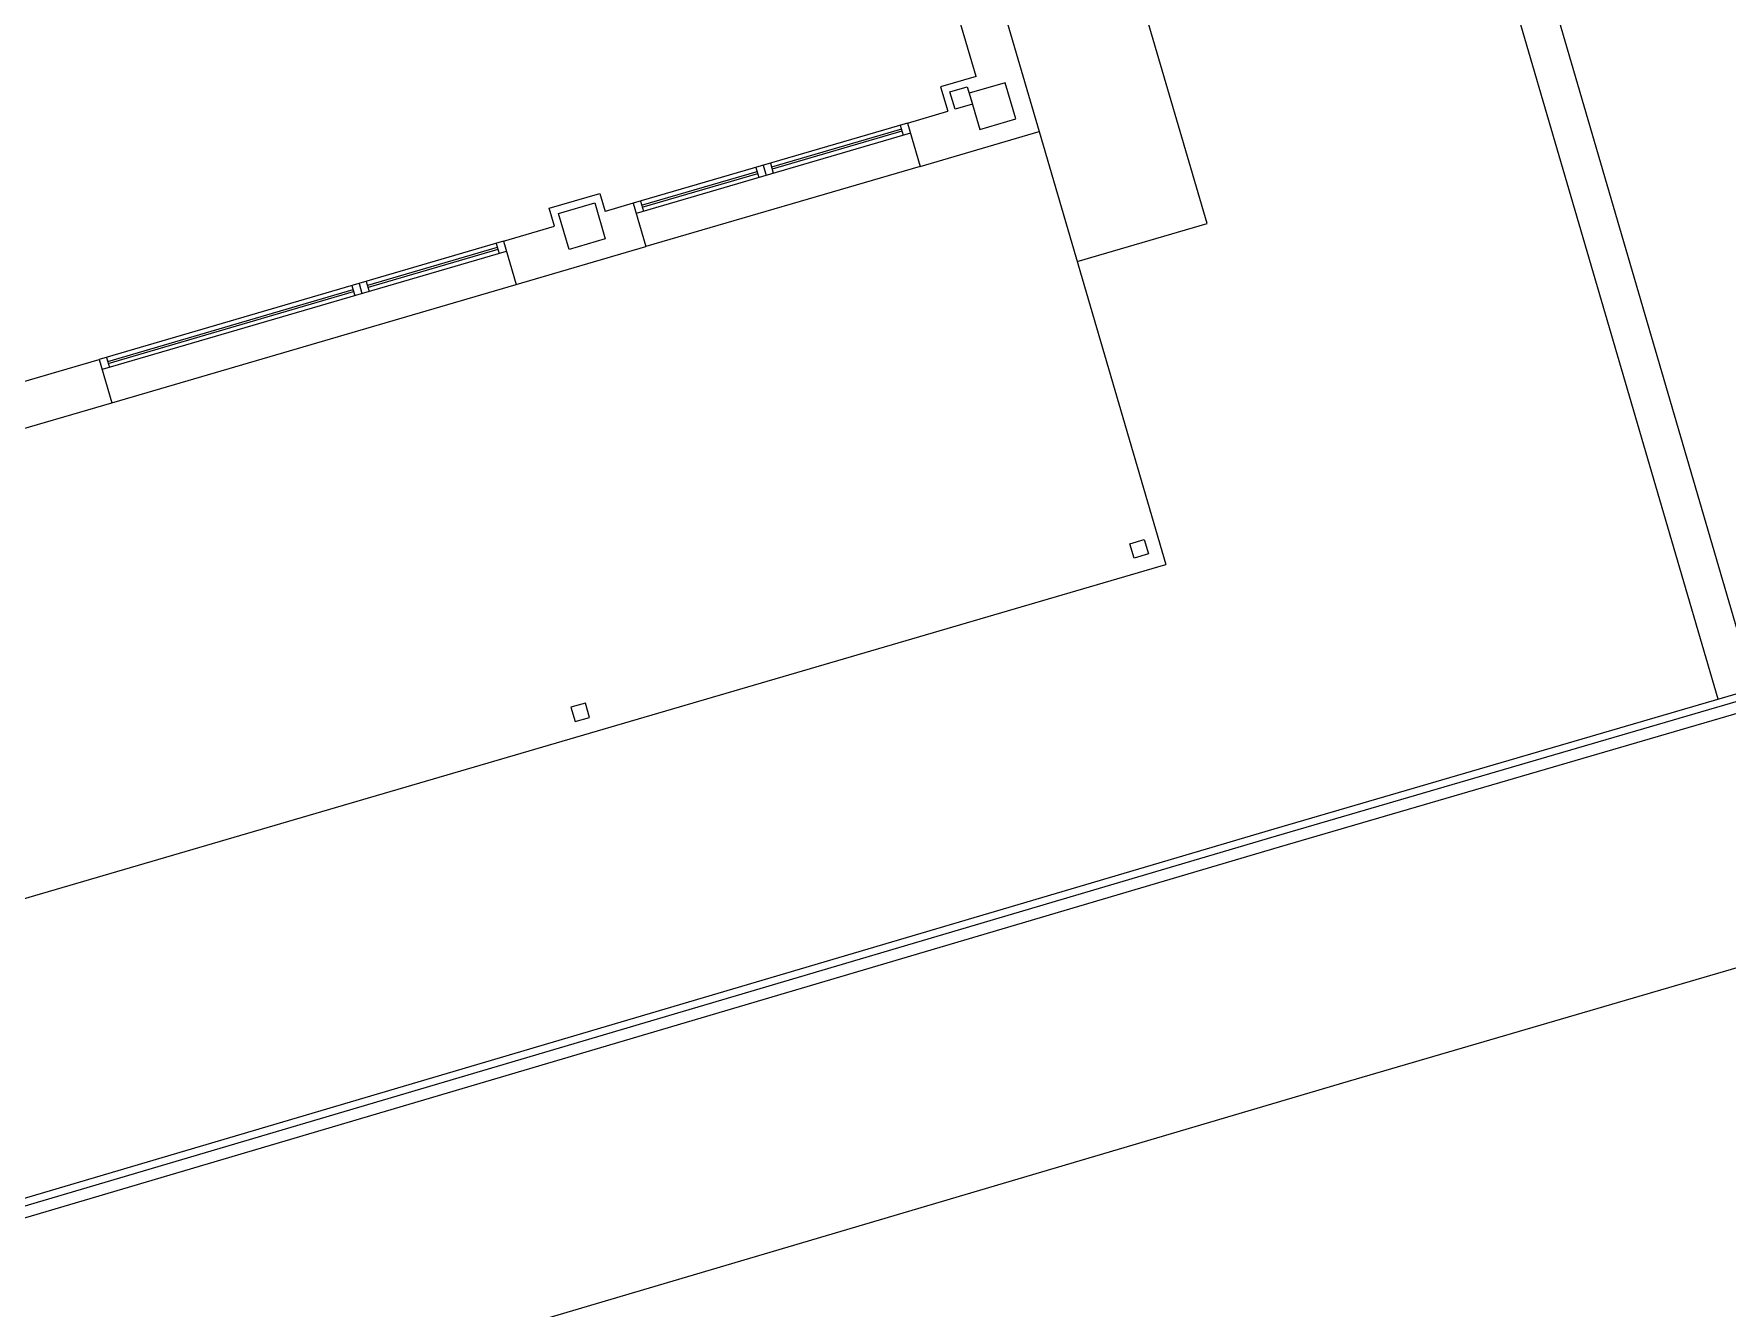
# Model space of a CAD drawing. Header units: millimetres. Extents: x 441061 to 442903, y 4515148 to 4515613.
# Drawn here: x 442310.852 to 442312.259, y 4515546.784 to 4515547.843 of the extents above; entities that cross this region are included whole.
import ezdxf

# ---------------------------------------------------------------- set-up
doc = ezdxf.new("R2010")
doc.units = ezdxf.units.MM
doc.linetypes.add('CONTINUA', pattern=[0])
doc.layers.add('01_mono BAJA', color=2, linetype='Continuous')
doc.layers.add('01_piscinas', color=254, linetype='Continuous')

# ---------------------------------------------------------------- blocks, each defined once
blk = doc.blocks.new('A$C48161785')
at = {"layer": '01_mono BAJA', "color": 254, "linetype": 'CONTINUA'}
for p, q in [((8.025, 6.87, 0), (8.025, 3, 0)), ((7.725, 3.47), (7.725, 4.705)), ((7.725, 3.47), (7.48, 3.47)), ((7.48, 3.47), (7.48, 3.3, 0)), ((0.595, 3.3), (1.6, 3.3, 0)), ((1.6, 3.3, 0), (1.6, 3, 0)), ((4.4, 3.3, 0), (1.6, 3.3, 0)), ((1.65, 3.3, 0), (1.65, 3.23, 0)), ((1.65, 3.272, 0), (3.35, 3.272, 0)), ((3.35, 3.3, 0), (3.35, 3.23, 0)), ((3.4, 3.3, 0), (3.4, 3.23, 0)), ((3.45, 3.3, 0), (3.45, 3.23, 0)), ((4.35, 3.272, 0), (3.45, 3.272, 0)), ((4.35, 3.3, 0), (4.35, 3.23, 0)), ((4.4, 3.3, 0), (4.755, 3.3, 0)), ((4.4, 3.3, 0), (4.4, 3, 0)), ((5.3, 3.3, 0), (5.105, 3.3, 0)), ((7.2, 3.3, 0), (5.3, 3.3, 0)), ((5.3, 3.3, 0), (5.3, 3, 0)), ((5.35, 3.3, 0), (5.35, 3.23, 0)), ((5.35, 3.272, 0), (6.15, 3.272, 0)), ((6.15, 3.3, 0), (6.15, 3.23, 0)), ((6.2, 3.3, 0), (6.2, 3.23, 0)), ((6.25, 3.3, 0), (6.25, 3.23, 0)), ((7.15, 3.272, 0), (6.25, 3.272, 0)), ((7.15, 3.3, 0), (7.15, 3.23, 0)), ((7.2, 3.3, 0), (7.48, 3.3, 0)), ((7.2, 3.3, 0), (7.48, 3.3, 0)), ((7.2, 3.3, 0), (7.2, 3, 0)), ((4.4, 3.23, 0), (1.6, 3.23, 0)), ((1.65, 3.258, 0), (3.35, 3.258, 0)), ((4.35, 3.258, 0), (3.45, 3.258, 0)), ((7.2, 3.23, 0), (5.3, 3.23, 0)), ((5.35, 3.258, 0), (6.15, 3.258, 0)), ((7.15, 3.258, 0), (6.25, 3.258, 0)), ((0, 3), (1.6, 3)), ((0, 3), (1.6, 3, 0)), ((1.6, 3, 0), (4.4, 3, 0)), ((4.4, 3, 0), (5.3, 3, 0)), ((7.2, 3, 0), (5.3, 3, 0)), ((7.2, 3, 0), (8.025, 3)), ((8.025, 3), (8.025, 0)), ((0, 0, 0), (8.025, 0))]:
    blk.add_line(p, q, dxfattribs=at)
blk.add_lwpolyline([(4.755, 3.3), (4.755, 3.425), (5.105, 3.425), (5.105, 3.3)], dxfattribs=at)
for points in [[(7.53, 3.42), (7.65, 3.42), (7.65, 3.3), (7.53, 3.3)], [(5.055, 3.125), (4.805, 3.125), (4.805, 3.375), (5.055, 3.375), (5.055, 3.125)], [(7.65, 3.125), (7.9, 3.125), (7.9, 3.375), (7.65, 3.375), (7.65, 3.125)], [(7.835, 0.2), (7.935, 0.2), (7.935, 0.1), (7.835, 0.1)]]:
    blk.add_lwpolyline(points, close=True, dxfattribs=at)
at = {"layer": '01_mono BAJA', "color": 254, "linetype": 'CONTINUA', "elevation": 0}
blk.add_lwpolyline([(4.062, 0.2), (3.962, 0.2), (3.962, 0.1), (4.062, 0.1)], close=True, dxfattribs=at)
blk = doc.blocks.new('A$C21391103')
at = {"layer": '01_piscinas'}
for p, q in [((126.185, 112.302), (131.732, 93.334)), ((131.492, 93.263), (125.945, 112.232)), ((128.093, 96.426, 0), (126.611, 101.486)), ((127.229, 96.173, 0), (128.093, 96.426, 0)), ((128.539, 92.4), (131.612, 93.298)), ((116.645, 88.886), (128.539, 92.4))]:
    blk.add_line(p, q, dxfattribs=at)
for points in [[(78.444, 98.423), (89.005, 80.765), (89.18, 80.815), (95.147, 82.547), (101.647, 84.424), (106.238, 85.749), (112.147, 87.43), (116.245, 88.638), (116.682, 88.766), (128.575, 92.281), (131.649, 93.179), (131.692, 93.192), (136.871, 94.706, 0.005834), (144.95, 97.027, -0.002251), (145.534, 97.172, -0.002318), (146.134, 97.315, -0.000235), (146.15, 97.319, -0.000109), (146.178, 97.325, -0.024812), (152.694, 98.509, -0.026464), (159.714, 99.097, -0.005162), (161.089, 99.126, -0.022761), (169.405, 98.831), (174.432, 98.525), (190.389, 97.553)], [(78.519, 98.445), (89.04, 80.853), (89.159, 80.887), (95.126, 82.619), (101.626, 84.496), (106.217, 85.821), (112.127, 87.502), (116.224, 88.709), (116.66, 88.838), (128.554, 92.353), (131.628, 93.251), (131.67, 93.264), (136.85, 94.779, 0.005835), (144.93, 97.099, -0.002257), (145.516, 97.245, -0.002318), (146.117, 97.388, -0.000234), (146.132, 97.392, -0.000109), (146.161, 97.398, -0.024811), (152.684, 98.583, -0.026464), (159.712, 99.172, -0.005162), (161.088, 99.201, -0.022759), (169.41, 98.906), (174.437, 98.6), (190.391, 97.628)]]:
    blk.add_lwpolyline(points, format="xyb", dxfattribs=at)
at = {"layer": '01_piscinas', "elevation": 0}
blk.add_lwpolyline([(147.662, 95.992, 0.004391), (146.546, 95.742, 0.000109), (146.519, 95.736, 0.000253), (146.504, 95.732, 0.002322), (145.917, 95.592, 0.002118), (145.382, 95.459, -0.0058), (137.312, 93.142), (132.146, 91.631), (132.103, 91.619), (129.032, 90.721), (123.107, 88.97)], format="xyb", dxfattribs=at)
at = {"layer": '01_piscinas', "rotation": 16.30065189049539}
blk.add_blockref('A$C48161785', (120.116, 91.905, 0), dxfattribs=at)

msp = doc.modelspace()

# ---------------------------------------------------------------- block references
at = {"layer": '01_piscinas', "color": 6, "linetype": 'CONTINUA', "xscale": 0.125, "yscale": 0.125, "zscale": 0.125}
msp.add_blockref('A$C21391103', (442295.8154, 4515535.6321), dxfattribs=at)

doc.saveas('drawing.dxf')
